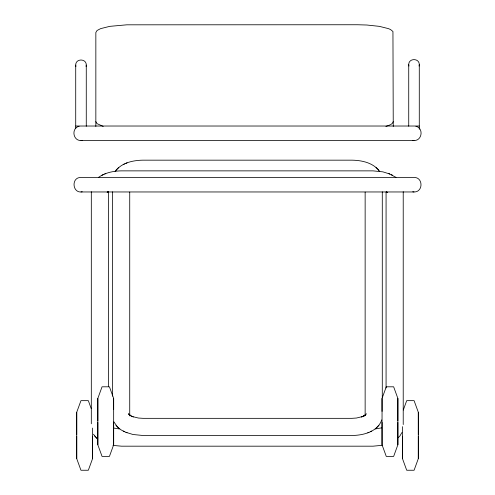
<?xml version="1.0" encoding="UTF-8"?>
<svg xmlns="http://www.w3.org/2000/svg" width="495" height="495" viewBox="0 0 495 495"><rect width="100%" height="100%" fill="white"/><g stroke="black" fill="none" stroke-linecap="round" stroke-linejoin="round"><path stroke-width="0.74" d="M92.553 436.219L92.553 458.648L88.333 470.25L80.951 470.25L76.725 458.648L76.725 436.219M76.725 434.684L76.725 412.255L80.951 400.653L88.333 400.653L91.235 408.629M113.658 422.371L113.658 444.801L109.438 456.402L102.05 456.402L97.831 444.801L97.831 422.371M97.831 420.837L97.831 398.407L102.05 386.805L109.438 386.805L113.658 398.407L113.658 444.801M113.658 409.334L113.658 398.407M397.869 422.371L397.869 444.801L393.649 456.402L386.267 456.402L382.047 444.801L382.047 422.371M382.047 411.407L382.047 398.407L386.267 386.805L393.649 386.805L397.869 398.407L397.869 444.801M397.869 420.837L397.869 398.407M418.312 436.219L418.312 458.648L414.092 470.25L406.704 470.25L402.485 458.648L402.485 436.219M418.312 434.684L418.312 412.255L414.092 400.653L406.704 400.653L403.276 410.077M75.716 128.607L75.716 65.093C75.469 58.33 86.52 58.33 86.272 65.093L86.272 126.299M86.087 66.454L86.272 65.093M408.728 126.206L408.728 64.69C408.48 57.927 419.531 57.927 419.284 64.69L419.284 129.275M419.104 66.052L419.284 64.69M393.247 121.652C392.399 124.765 388.495 125.377 385.89 126.386M381.756 419.909C377.623 431.789 363.386 435.365 352.094 435.482L142.777 435.482L132.945 434.492L125.971 432.321M365.236 415.286L365.786 414.167L365.186 415.058M401.928 432.537L399.867 436.027L398.178 437.735M115.118 171.53C121.263 162.867 132.728 160.349 142.777 160.17L352.094 160.17C360.966 160.343 370.668 162.236 377.239 168.609M115.935 170.323L117.197 169.049M117.624 168.609L118.806 167.415M108.058 191.645L107.155 192.567L107.997 191.713M364.357 415.893L366.449 413.777M376.058 428.237L377.239 427.043M377.673 426.603L378.935 425.329M98.548 177.352C105.175 172.656 113.497 170.942 121.504 170.868L373.032 170.868L382.864 171.852L389.837 174.03M365.539 414.699L363.045 416.326L364.301 415.775L361.505 417L362.588 416.524L356.474 418.034L351.815 418.337L143.055 418.337L138.396 418.034L132.283 416.524M123.23 164.532L124.486 163.981M125.971 163.331L127.054 162.855M101.964 175.23L103.22 174.679M104.699 174.03L105.782 173.553M367.816 432.791L368.899 432.321M370.378 431.671L371.634 431.12M79.113 126.262C71.138 128.026 72.827 140.889 80.994 140.524L414.006 140.524C422.173 140.889 423.862 128.026 415.887 126.262M381.62 427.859L375.167 428.955M382.214 445.302L373.032 446.181L121.504 446.181L112.965 445.413M80.994 140.524L82.244 140.363M80.994 191.961L414.006 191.961C423.324 192.314 423.324 177.099 414.006 177.451L80.994 177.451C70.828 177.123 72.32 193.978 82.244 191.794M75.716 126.021L419.284 126.021M119.369 428.955L113.596 428.026M412.756 140.363L414.006 140.524M412.756 191.794L414.006 191.961M103.201 126.386L97.057 123.663L95.844 121.652M388.754 173.553L395.988 177.352M391.316 174.679L392.572 175.23M130.562 415.775L133.365 417M117.624 427.043L120.83 429.747L124.486 431.671M123.23 431.12L127.054 432.791M131.825 416.326L128.422 413.777L130.117 415.497M377.673 169.049L379.752 171.53M386.539 191.713L387.381 192.567L386.471 191.645M113.881 421.839L117.197 426.603M93.437 434.214L95.931 437.302M96.358 437.735L97.54 438.935L94.669 436.027M376.058 167.415L378.935 170.323M115.935 425.329L118.806 428.237M129.684 415.058L129.084 414.167L129.634 415.286M408.728 64.69L408.913 66.052M75.716 65.093L75.896 66.454M418.312 412.255L418.312 458.648M403.221 191.72L403.221 424.555M402.485 426.647L402.485 458.648M393.247 126.491L392.943 31.507L390.536 29.545L388.476 28.636L379.318 26.353L366.857 25.016L357.637 24.75L126.807 24.818L109.779 26.353L100.615 28.636L97.057 30.504L95.844 32.515L95.844 126.491M386.075 192.004L386.075 388M382.289 191.819L382.289 397.664M382.047 398.407L382.047 444.801M365.143 192.11L365.143 415.113M129.727 192.11L129.727 415.887M112.582 191.819L112.582 396.124M108.461 192.004L108.461 386.459M97.831 398.407L97.831 444.801M92.553 428.064L92.553 458.648M91.315 191.72L91.315 423.782M76.725 412.255L76.725 458.648"/></g></svg>
